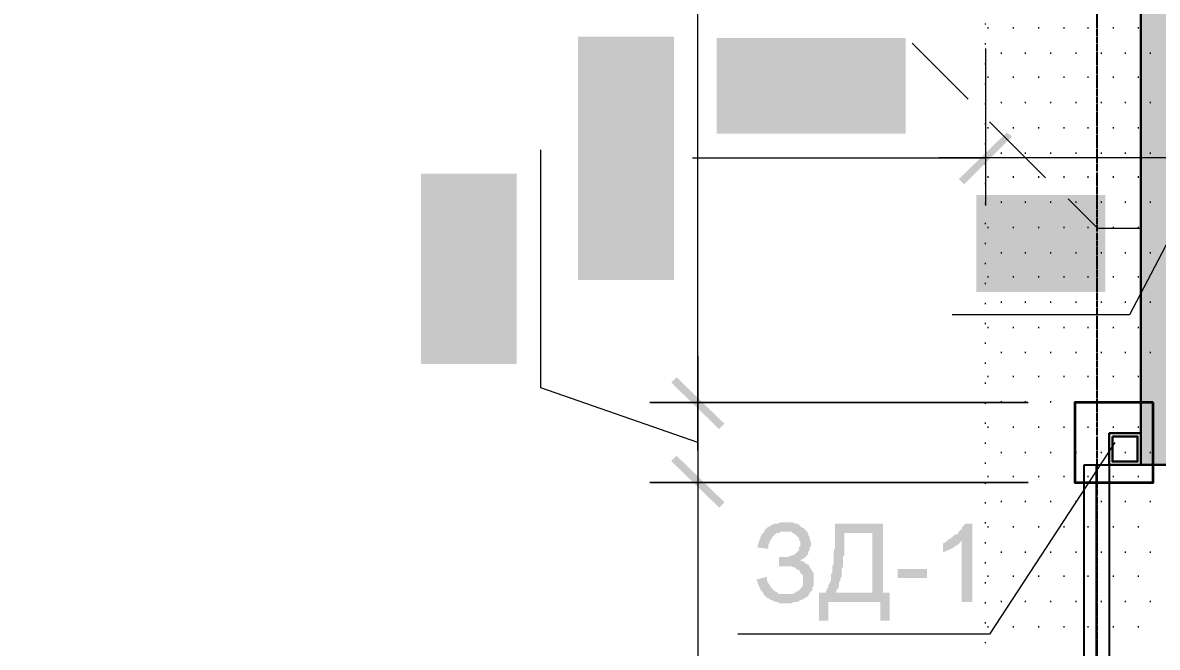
# Model space of a CAD drawing. Header units: millimetres. Extents: x -383313 to -161684, y -117025 to 99224.
# Drawn here: x -333930 to -330323, y -13913 to -11926 of the extents above; entities that cross this region are included whole.
import ezdxf

# ---------------------------------------------------------------- set-up
doc = ezdxf.new("R2010")
doc.units = ezdxf.units.MM
doc.header["$MEASUREMENT"] = 0
doc.linetypes.add('PS-GOST2.303 5', pattern=[24, 20, -1.5, 1, -1.5])
doc.layers.get('Defpoints').update_dxf_attribs({"color": 31})
for name, color, linetype in [('001__КОНСТРУКТИВ__Двери', 13, 'Continuous'), ('001__КОНСТРУКТИВ__Колонны', 14, 'Continuous'), ('001__КОНСТРУКТИВ__размеры внутр.', 7, 'Continuous'), ('PDF_Geometry', 7, 'Continuous'), ('PDF_Solid Fills', 7, 'Continuous'), ('PS_Оси', 5, 'PS-GOST2.303 5')]:
    doc.layers.add(name, color=color, linetype=linetype)
doc.layers.add('001__КОНСТРУКТИВ__Стены наружные', color=7, linetype='Continuous', lineweight=30)
doc.styles.add('PSTUDIO', font='arial.ttf')
doc.dimstyles.new('PS_TICK', dxfattribs={"dimscale": 100, "dimtxt": 2.5, "dimasz": 1, "dimexe": 2, "dimexo": 2, "dimgap": 1, "dimtad": 1, "dimdec": 0, "dimzin": 0, "dimdsep": 46, "dimtxsty": 'PSTUDIO', "dimblk": 'ARCHTICK', "dimcen": 2, "dimdle": 1.5, "dimse1": 1, "dimse2": 1, "dimadec": 0, "dimazin": 0, "dimtfac": 1, "dimtdec": 0, "dimtix": 1, "dimtmove": 1, "dimatfit": 3, "dimldrblk": 'ARCHTICK', "dimfxl": 1, "dimtolj": 1, "dimtzin": 0, "dimarcsym": 0})

# ---------------------------------------------------------------- blocks, each defined once
blk = doc.blocks.new('_ArchTick')
at = {"color": 0, "linetype": 'ByBlock', "const_width": 0.15}
blk.add_lwpolyline([(-0.5, -0.5), (0.5, 0.5)], dxfattribs=at)
blk = doc.blocks.new('*D281')
at = {"layer": '001__КОНСТРУКТИВ__размеры внутр.', "color": 0, "lineweight": -2, "ltscale": 100, "transparency": 16777216}
blk.add_line((-336984.8, -5432.1), (-336984.8, -20232.4), dxfattribs=at)
at = {"layer": 'Defpoints', "color": 0, "ltscale": 100, "transparency": 16777216}
for p in [(-330226.1, -5582.1), (-336984.8, -20082.4), (-335014.1, -20082.4)]:
    blk.add_point(p, dxfattribs=at)
at = {"layer": '001__КОНСТРУКТИВ__размеры внутр.', "color": 0, "lineweight": -2, "ltscale": 100, "transparency": 16777216, "xscale": 100, "yscale": 100, "zscale": 100}
for p, rotation in [((-336984.8, -5582.1), 90), ((-336984.8, -20082.4), 270)]:
    blk.add_blockref('_ArchTick', p, dxfattribs=dict(at, rotation=rotation))
at = {"layer": '001__КОНСТРУКТИВ__размеры внутр.', "color": 0, "ltscale": 100, "transparency": 16777216, "insert": (-337212.4, -12832.2), "char_height": 250, "attachment_point": 5, "rotation": 90, "style": 'PSTUDIO'}
blk.add_mtext('\\A1;14500', dxfattribs=at)
blk = doc.blocks.new('A$Cf5759c35')
at = {"layer": 'PDF_Solid Fills'}
for points in [[(26326.9, 6261.1), (26326.9, 6134.1), (26453.9, 6112.9), (26458.2, 6142.6), (26453.9, 6142.6), (26449.7, 6146.8), (26445.5, 6155.3), (26441.2, 6159.5), (26441.2, 6159.5), (26437, 6163.7), (26437, 6172.2), (26432.8, 6180.7), (26432.8, 6184.9), (26428.5, 6248.4), (26428.5, 6248.4), (26424.3, 6244.2), (26424.3, 6146.8), (26356.6, 6159.5), (26356.6, 6261.1)], [(26407.4, 6193.4), (26407.4, 6193.4), (26407.4, 6180.7), (26411.6, 6172.2), (26411.6, 6163.7), (26415.8, 6159.5), (26420.1, 6155.3), (26424.3, 6146.8), (26424.3, 6244.2), (26420.1, 6239.9), (26415.8, 6231.5), (26411.6, 6227.2), (26411.6, 6223), (26407.4, 6214.5), (26407.4, 6210.3), (26407.4, 6201.8)], [(26428.5, 6248.4), (26432.8, 6184.9), (26432.8, 6193.4), (26437, 6201.8), (26437, 6210.3), (26441.2, 6214.5), (26445.5, 6218.8), (26449.7, 6223), (26453.9, 6227.2), (26458.2, 6231.5), (26462.4, 6235.7), (26470.9, 6235.7), (26475.1, 6239.9), (26483.6, 6239.9), (26492, 6239.9), (26492, 6239.9), (26496.3, 6239.9), (26504.7, 6239.9), (26513.2, 6235.7), (26517.4, 6235.7), (26525.9, 6231.5), (26530.1, 6227.2), (26534.4, 6223), (26534.4, 6223), (26542.8, 6218.8), (26542.8, 6210.3), (26547.1, 6206.1), (26551.3, 6201.8), (26551.3, 6193.4), (26551.3, 6184.9), (26551.3, 6248.4), (26547.1, 6252.6), (26547.1, 6252.6), (26538.6, 6256.9), (26534.4, 6261.1), (26530.1, 6265.3), (26521.7, 6265.3), (26517.4, 6269.6), (26509, 6269.6), (26500.5, 6269.6), (26496.3, 6273.8), (26487.8, 6273.8), (26483.6, 6273.8), (26479.3, 6269.6), (26470.9, 6269.6), (26462.4, 6269.6), (26458.2, 6265.3), (26449.7, 6265.3), (26445.5, 6261.1), (26441.2, 6256.9), (26432.8, 6252.6)], [(26504.7, 6138.3), (26509, 6104.5), (26509, 6108.7), (26525.9, 6108.7), (26530.1, 6112.9), (26538.6, 6112.9), (26542.8, 6117.2), (26547.1, 6121.4), (26551.3, 6125.6), (26555.5, 6129.9), (26559.8, 6134.1), (26564, 6138.3), (26568.2, 6146.8), (26572.5, 6151), (26572.5, 6159.5), (26572.5, 6163.7), (26576.7, 6172.2), (26576.7, 6180.7), (26576.7, 6184.9), (26576.7, 6189.1), (26576.7, 6193.4), (26576.7, 6201.8), (26572.5, 6210.3), (26572.5, 6214.5), (26568.2, 6223), (26568.2, 6227.2), (26564, 6231.5), (26559.8, 6239.9), (26555.5, 6244.2), (26551.3, 6248.4), (26551.3, 6184.9), (26551.3, 6184.9), (26551.3, 6180.7), (26551.3, 6172.2), (26547.1, 6168), (26542.8, 6159.5), (26538.6, 6155.3), (26534.4, 6151), (26530.1, 6146.8), (26525.9, 6146.8), (26517.4, 6142.6), (26513.2, 6138.3)], [(26923.8, 6261.1), (26763, 6261.1), (26763, 6231.5), (26885.7, 6231.5), (26881.5, 6231.5), (26881.5, 6227.2), (26877.3, 6223), (26873, 6214.5), (26868.8, 6210.3), (26864.6, 6206.1), (26860.3, 6197.6), (26856.1, 6193.4), (26851.9, 6189.1), (26847.6, 6180.7), (26843.4, 6172.2), (26839.2, 6168), (26839.2, 6163.7), (26834.9, 6159.5), (26834.9, 6151), (26830.7, 6146.8), (26826.5, 6138.3), (26826.5, 6134.1), (26822.2, 6125.6), (26818, 6121.4), (26818, 6112.9), (26813.8, 6108.7), (26813.8, 6100.2), (26809.5, 6091.8), (26809.5, 6087.5), (26809.5, 6083.3), (26805.3, 6074.8), (26805.3, 6066.4), (26801.1, 6062.1), (26801.1, 6053.7), (26801.1, 6045.2), (26801.1, 6041), (26796.8, 6032.5), (26796.8, 6028.3), (26796.8, 6019.8), (26796.8, 6015.6), (26830.7, 6015.6), (26830.7, 6015.6), (26830.7, 6024), (26830.7, 6032.5), (26830.7, 6036.7), (26830.7, 6045.2), (26834.9, 6053.7), (26834.9, 6057.9), (26834.9, 6066.4), (26839.2, 6070.6), (26839.2, 6079.1), (26839.2, 6083.3), (26843.4, 6087.5), (26843.4, 6096), (26847.6, 6100.2), (26847.6, 6108.7), (26851.9, 6112.9), (26851.9, 6121.4), (26856.1, 6125.6), (26860.3, 6134.1), (26860.3, 6138.3), (26864.6, 6146.8), (26868.8, 6151), (26868.8, 6159.5), (26873, 6163.7), (26877.3, 6172.2), (26881.5, 6176.4), (26885.7, 6184.9), (26890, 6189.1), (26894.2, 6197.6), (26898.4, 6201.8), (26898.4, 6210.3), (26902.7, 6214.5), (26906.9, 6218.8), (26911.1, 6223), (26915.4, 6231.5), (26919.6, 6235.7), (26923.8, 6239.9)], [(27072, 6265.3), (27050.8, 6265.3), (27046.6, 6261.1), (27042.4, 6256.9), (27038.1, 6248.4), (27033.9, 6244.2), (27029.7, 6239.9), (27025.4, 6231.5), (27021.2, 6231.5), (27012.7, 6227.2), (27008.5, 6223), (27004.3, 6218.8), (26995.8, 6214.5), (27038.1, 6210.3), (27038.1, 6015.6), (27072, 6015.6)], [(27177.8, 6239.9), (27173.6, 6235.7), (27169.4, 6231.5), (27165.1, 6223), (27160.9, 6218.8), (27160.9, 6210.3), (27156.7, 6210.3), (27156.7, 6201.8), (27156.7, 6197.6), (27152.4, 6189.1), (27152.4, 6184.9), (27152.4, 6176.4), (27152.4, 6172.2), (27152.4, 6163.7), (27152.4, 6155.3), (27148.2, 6146.8), (27148.2, 6138.3), (27148.2, 6134.1), (27148.2, 6125.6), (27152.4, 6117.2), (27152.4, 6108.7), (27152.4, 6100.2), (27152.4, 6091.8), (27152.4, 6087.5), (27156.7, 6079.1), (27156.7, 6074.8), (27160.9, 6066.4), (27160.9, 6062.1), (27165.1, 6057.9), (27165.1, 6049.4), (27169.4, 6045.2), (27173.6, 6041), (27173.6, 6036.7), (27177.8, 6032.5), (27232.9, 6036.7), (27228.6, 6036.7), (27224.4, 6036.7), (27215.9, 6041), (27211.7, 6041), (27207.5, 6045.2), (27199, 6049.4), (27194.8, 6057.9), (27194.8, 6057.9), (27194.8, 6062.1), (27190.5, 6066.4), (27190.5, 6070.6), (27186.3, 6074.8), (27186.3, 6083.3), (27186.3, 6087.5), (27182.1, 6096), (27182.1, 6104.5), (27182.1, 6112.9), (27182.1, 6121.4), (27182.1, 6129.9), (27182.1, 6138.3), (27182.1, 6146.8), (27182.1, 6155.3), (27182.1, 6163.7), (27182.1, 6172.2), (27182.1, 6180.7), (27186.3, 6184.9), (27186.3, 6193.4), (27186.3, 6197.6), (27190.5, 6206.1), (27190.5, 6210.3), (27194.8, 6214.5), (27194.8, 6218.8), (27199, 6223), (27203.2, 6227.2), (27207.5, 6231.5), (27211.7, 6235.7), (27215.9, 6239.9), (27224.4, 6239.9), (27232.9, 6239.9)], [(27232.9, 6265.3), (27232.9, 6265.3), (27207.5, 6265.3), (27203.2, 6261.1), (27199, 6261.1), (27190.5, 6256.9), (27186.3, 6252.6), (27186.3, 6252.6), (27182.1, 6248.4), (27177.8, 6239.9), (27232.9, 6239.9), (27232.9, 6239.9), (27241.3, 6239.9), (27245.6, 6239.9), (27254, 6235.7), (27258.3, 6231.5), (27262.5, 6227.2), (27266.7, 6218.8), (27266.7, 6218.8), (27271, 6214.5), (27271, 6210.3), (27275.2, 6206.1), (27275.2, 6201.8), (27275.2, 6197.6), (27279.4, 6189.1), (27279.4, 6180.7), (27279.4, 6176.4), (27279.4, 6168), (27279.4, 6159.5), (27279.4, 6146.8), (27279.4, 6138.3), (27279.4, 6138.3), (27279.4, 6125.6), (27279.4, 6117.2), (27279.4, 6108.7), (27279.4, 6100.2), (27279.4, 6096), (27279.4, 6087.5), (27275.2, 6079.1), (27275.2, 6074.8), (27275.2, 6070.6), (27271, 6066.4), (27271, 6062.1), (27266.7, 6057.9), (27266.7, 6053.7), (27262.5, 6049.4), (27254, 6045.2), (27249.8, 6041), (27245.6, 6036.7), (27237.1, 6036.7), (27232.9, 6036.7), (27177.8, 6032.5), (27182.1, 6028.3), (27186.3, 6024), (27190.5, 6019.8), (27199, 6019.8), (27203.2, 6015.6), (27211.7, 6015.6), (27215.9, 6011.3), (27224.4, 6011.3), (27232.9, 6011.3), (27232.9, 6011.3), (27241.3, 6011.3), (27245.6, 6011.3), (27254, 6015.6), (27258.3, 6015.6), (27266.7, 6019.8), (27271, 6024), (27275.2, 6024), (27279.4, 6028.3), (27283.7, 6032.5), (27287.9, 6036.7), (27292.1, 6041), (27296.4, 6049.4), (27296.4, 6053.7), (27300.6, 6062.1), (27304.8, 6066.4), (27304.8, 6070.6), (27304.8, 6074.8), (27309.1, 6079.1), (27309.1, 6087.5), (27309.1, 6091.8), (27309.1, 6100.2), (27313.3, 6108.7), (27313.3, 6112.9), (27313.3, 6121.4), (27313.3, 6129.9), (27313.3, 6138.3), (27313.3, 6142.6), (27313.3, 6151), (27313.3, 6159.5), (27313.3, 6168), (27313.3, 6172.2), (27309.1, 6180.7), (27309.1, 6184.9), (27309.1, 6193.4), (27309.1, 6197.6), (27304.8, 6206.1), (27304.8, 6210.3), (27300.6, 6218.8), (27296.4, 6223), (27296.4, 6231.5), (27292.1, 6235.7), (27292.1, 6235.7), (27287.9, 6239.9), (27283.7, 6244.2), (27279.4, 6252.6), (27271, 6256.9), (27266.7, 6256.9), (27266.7, 6261.1), (27258.3, 6261.1), (27254, 6265.3), (27245.6, 6265.3), (27237.1, 6265.3)], [(26995.8, 6214.5), (26991.6, 6210.3), (26987.3, 6206.1), (26978.9, 6201.8), (26978.9, 6172.2), (26978.9, 6176.4), (26987.3, 6176.4), (26991.6, 6180.7), (26995.8, 6180.7), (27004.3, 6184.9), (27012.7, 6189.1), (27012.7, 6189.1), (27017, 6193.4), (27025.4, 6197.6), (27029.7, 6201.8), (27033.9, 6206.1), (27038.1, 6210.3)], [(26326.9, 6066.4), (26326.9, 5939.4), (26453.9, 5918.2), (26458.2, 5947.8), (26453.9, 5947.8), (26449.7, 5952.1), (26445.5, 5960.5), (26441.2, 5964.8), (26441.2, 5964.8), (26437, 5969), (26437, 5977.5), (26432.8, 5985.9), (26432.8, 5990.2), (26428.5, 6053.7), (26428.5, 6053.7), (26424.3, 6049.4), (26424.3, 5952.1), (26356.6, 5964.8), (26356.6, 6066.4)], [(26428.5, 6053.7), (26432.8, 5990.2), (26432.8, 5998.6), (26437, 6007.1), (26437, 6015.6), (26441.2, 6019.8), (26445.5, 6024), (26449.7, 6028.3), (26453.9, 6032.5), (26458.2, 6036.7), (26462.4, 6041), (26470.9, 6041), (26475.1, 6045.2), (26483.6, 6045.2), (26492, 6045.2), (26492, 6045.2), (26496.3, 6045.2), (26504.7, 6045.2), (26513.2, 6041), (26517.4, 6041), (26525.9, 6036.7), (26530.1, 6032.5), (26534.4, 6028.3), (26534.4, 6028.3), (26542.8, 6024), (26542.8, 6015.6), (26547.1, 6011.3), (26551.3, 6007.1), (26551.3, 5998.6), (26551.3, 5990.2), (26551.3, 6053.7), (26547.1, 6057.9), (26547.1, 6057.9), (26538.6, 6062.1), (26534.4, 6066.4), (26530.1, 6070.6), (26521.7, 6070.6), (26517.4, 6074.8), (26509, 6074.8), (26500.5, 6074.8), (26496.3, 6079.1), (26487.8, 6079.1), (26483.6, 6079.1), (26479.3, 6074.8), (26470.9, 6074.8), (26462.4, 6074.8), (26458.2, 6070.6), (26449.7, 6070.6), (26445.5, 6066.4), (26441.2, 6062.1), (26432.8, 6057.9)], [(26407.4, 5998.6), (26407.4, 5998.6), (26407.4, 5985.9), (26411.6, 5977.5), (26411.6, 5969), (26415.8, 5964.8), (26420.1, 5960.5), (26424.3, 5952.1), (26424.3, 6049.4), (26420.1, 6045.2), (26415.8, 6036.7), (26411.6, 6032.5), (26411.6, 6028.3), (26407.4, 6019.8), (26407.4, 6015.6), (26407.4, 6007.1)], [(26504.7, 5943.6), (26509, 5909.7), (26509, 5914), (26525.9, 5914), (26530.1, 5918.2), (26538.6, 5918.2), (26542.8, 5922.4), (26547.1, 5926.7), (26551.3, 5930.9), (26555.5, 5935.1), (26559.8, 5939.4), (26564, 5943.6), (26568.2, 5952.1), (26572.5, 5956.3), (26572.5, 5964.8), (26572.5, 5969), (26576.7, 5977.5), (26576.7, 5985.9), (26576.7, 5990.2), (26576.7, 5994.4), (26576.7, 5998.6), (26576.7, 6007.1), (26572.5, 6015.6), (26572.5, 6019.8), (26568.2, 6028.3), (26568.2, 6032.5), (26564, 6036.7), (26559.8, 6045.2), (26555.5, 6049.4), (26551.3, 6053.7), (26551.3, 5990.2), (26551.3, 5990.2), (26551.3, 5985.9), (26551.3, 5977.5), (26547.1, 5973.2), (26542.8, 5964.8), (26538.6, 5960.5), (26534.4, 5956.3), (26530.1, 5952.1), (26525.9, 5952.1), (26517.4, 5947.8), (26513.2, 5943.6)], [(26428.5, 5858.9), (26432.8, 5795.4), (26432.8, 5803.9), (26437, 5812.4), (26437, 5820.8), (26441.2, 5825.1), (26445.5, 5829.3), (26449.7, 5833.5), (26453.9, 5837.8), (26458.2, 5842), (26462.4, 5846.2), (26470.9, 5846.2), (26475.1, 5850.5), (26483.6, 5850.5), (26492, 5850.5), (26492, 5850.5), (26496.3, 5850.5), (26504.7, 5850.5), (26513.2, 5846.2), (26517.4, 5846.2), (26525.9, 5842), (26530.1, 5837.8), (26534.4, 5833.5), (26534.4, 5833.5), (26542.8, 5829.3), (26542.8, 5820.8), (26547.1, 5816.6), (26551.3, 5812.4), (26551.3, 5803.9), (26551.3, 5795.4), (26551.3, 5858.9), (26547.1, 5863.2), (26547.1, 5863.2), (26538.6, 5867.4), (26534.4, 5871.6), (26530.1, 5875.9), (26521.7, 5875.9), (26517.4, 5880.1), (26509, 5880.1), (26500.5, 5880.1), (26496.3, 5884.3), (26487.8, 5884.3), (26483.6, 5884.3), (26479.3, 5880.1), (26470.9, 5880.1), (26462.4, 5880.1), (26458.2, 5875.9), (26449.7, 5875.9), (26445.5, 5871.6), (26441.2, 5867.4), (26432.8, 5863.2)], [(26326.9, 5871.6), (26326.9, 5744.6), (26453.9, 5723.5), (26458.2, 5753.1), (26453.9, 5753.1), (26449.7, 5757.3), (26445.5, 5765.8), (26441.2, 5770), (26441.2, 5770), (26437, 5774.3), (26437, 5782.7), (26432.8, 5791.2), (26432.8, 5795.4), (26428.5, 5858.9), (26428.5, 5858.9), (26424.3, 5854.7), (26424.3, 5757.3), (26356.6, 5770), (26356.6, 5871.6)], [(26407.4, 5803.9), (26407.4, 5803.9), (26407.4, 5791.2), (26411.6, 5782.7), (26411.6, 5774.3), (26415.8, 5770), (26420.1, 5765.8), (26424.3, 5757.3), (26424.3, 5854.7), (26420.1, 5850.5), (26415.8, 5842), (26411.6, 5837.8), (26411.6, 5833.5), (26407.4, 5825.1), (26407.4, 5820.8), (26407.4, 5812.4)], [(26504.7, 5748.9), (26509, 5715), (26509, 5719.2), (26525.9, 5719.2), (26530.1, 5723.5), (26538.6, 5723.5), (26542.8, 5727.7), (26547.1, 5731.9), (26551.3, 5736.2), (26555.5, 5740.4), (26559.8, 5744.6), (26564, 5748.9), (26568.2, 5757.3), (26572.5, 5761.6), (26572.5, 5770), (26572.5, 5774.3), (26576.7, 5782.7), (26576.7, 5791.2), (26576.7, 5795.4), (26576.7, 5799.7), (26576.7, 5803.9), (26576.7, 5812.4), (26572.5, 5820.8), (26572.5, 5825.1), (26568.2, 5833.5), (26568.2, 5837.8), (26564, 5842), (26559.8, 5850.5), (26555.5, 5854.7), (26551.3, 5858.9), (26551.3, 5795.4), (26551.3, 5795.4), (26551.3, 5791.2), (26551.3, 5782.7), (26547.1, 5778.5), (26542.8, 5770), (26538.6, 5765.8), (26534.4, 5761.6), (26530.1, 5757.3), (26525.9, 5757.3), (26517.4, 5753.1), (26513.2, 5748.9)], [(25823.2, 5757.3), (25823.2, 5757.3), (25823.2, 5731.9), (25827.4, 5727.7), (25827.4, 5723.5), (25831.6, 5715), (25835.9, 5710.8), (25835.9, 5710.8), (25840.1, 5706.5), (25848.6, 5702.3), (25848.6, 5757.3), (25848.6, 5757.3), (25848.6, 5765.8), (25848.6, 5770), (25852.8, 5778.5), (25857, 5782.7), (25861.3, 5787), (25869.7, 5791.2), (25869.7, 5791.2), (25874, 5795.4), (25878.2, 5795.4), (25882.4, 5799.7), (25886.7, 5799.7), (25890.9, 5799.7), (25899.4, 5803.9), (25907.8, 5803.9), (25912.1, 5803.9), (25920.5, 5803.9), (25929, 5803.9), (25941.7, 5803.9), (25950.2, 5803.9), (25950.2, 5803.9), (25962.9, 5803.9), (25971.3, 5803.9), (25979.8, 5803.9), (25988.3, 5803.9), (25992.5, 5803.9), (26001, 5803.9), (26009.4, 5799.7), (26013.7, 5799.7), (26017.9, 5799.7), (26022.1, 5795.4), (26026.4, 5795.4), (26030.6, 5791.2), (26034.8, 5791.2), (26039.1, 5787), (26043.3, 5778.5), (26047.5, 5774.3), (26051.8, 5770), (26051.8, 5761.6), (26051.8, 5757.3), (26056, 5702.3), (26060.2, 5706.5), (26064.5, 5710.8), (26068.7, 5715), (26068.7, 5723.5), (26072.9, 5727.7), (26072.9, 5736.2), (26077.2, 5740.4), (26077.2, 5748.9), (26077.2, 5757.3), (26077.2, 5757.3), (26077.2, 5765.8), (26077.2, 5770), (26072.9, 5778.5), (26072.9, 5782.7), (26068.7, 5791.2), (26064.5, 5795.4), (26064.5, 5799.7), (26060.2, 5803.9), (26056, 5808.1), (26051.8, 5812.4), (26047.5, 5816.6), (26039.1, 5820.8), (26034.8, 5820.8), (26026.4, 5825.1), (26022.1, 5829.3), (26017.9, 5829.3), (26013.7, 5829.3), (26009.4, 5833.5), (26001, 5833.5), (25996.7, 5833.5), (25988.3, 5833.5), (25979.8, 5837.8), (25975.6, 5837.8), (25967.1, 5837.8), (25958.6, 5837.8), (25950.2, 5837.8), (25945.9, 5837.8), (25937.5, 5837.8), (25929, 5837.8), (25920.5, 5837.8), (25916.3, 5837.8), (25907.8, 5833.5), (25903.6, 5833.5), (25895.1, 5833.5), (25890.9, 5833.5), (25882.4, 5829.3), (25878.2, 5829.3), (25869.7, 5825.1), (25865.5, 5820.8), (25857, 5820.8), (25852.8, 5816.6), (25852.8, 5816.6), (25848.6, 5812.4), (25844.3, 5808.1), (25835.9, 5803.9), (25831.6, 5795.4), (25831.6, 5791.2), (25827.4, 5791.2), (25827.4, 5782.7), (25823.2, 5778.5), (25823.2, 5770), (25823.2, 5761.6)], [(25848.6, 5702.3), (25852.8, 5698.1), (25857, 5693.8), (25865.5, 5689.6), (25869.7, 5685.4), (25878.2, 5685.4), (25878.2, 5681.1), (25886.7, 5681.1), (25890.9, 5681.1), (25899.4, 5676.9), (25903.6, 5676.9), (25912.1, 5676.9), (25916.3, 5676.9), (25924.8, 5676.9), (25933.2, 5676.9), (25941.7, 5672.7), (25950.2, 5672.7), (25954.4, 5672.7), (25962.9, 5672.7), (25971.3, 5676.9), (25979.8, 5676.9), (25988.3, 5676.9), (25996.7, 5676.9), (26001, 5676.9), (26009.4, 5681.1), (26013.7, 5681.1), (26022.1, 5685.4), (26026.4, 5685.4), (26030.6, 5689.6), (26039.1, 5689.6), (26043.3, 5693.8), (26047.5, 5698.1), (26051.8, 5698.1), (26056, 5702.3), (26051.8, 5757.3), (26051.8, 5753.1), (26051.8, 5748.9), (26047.5, 5740.4), (26047.5, 5736.2), (26043.3, 5731.9), (26039.1, 5723.5), (26030.6, 5719.2), (26030.6, 5719.2), (26026.4, 5719.2), (26022.1, 5715), (26017.9, 5715), (26013.7, 5710.8), (26005.2, 5710.8), (26001, 5710.8), (25992.5, 5706.5), (25984, 5706.5), (25975.6, 5706.5), (25967.1, 5706.5), (25958.6, 5706.5), (25950.2, 5706.5), (25941.7, 5706.5), (25933.2, 5706.5), (25924.8, 5706.5), (25916.3, 5706.5), (25907.8, 5706.5), (25903.6, 5710.8), (25895.1, 5710.8), (25890.9, 5710.8), (25882.4, 5715), (25878.2, 5715), (25874, 5719.2), (25869.7, 5719.2), (25865.5, 5723.5), (25861.3, 5727.7), (25857, 5731.9), (25852.8, 5736.2), (25848.6, 5740.4), (25848.6, 5748.9), (25848.6, 5757.3)], [(27736.6, 5736.2), (27673.1, 5736.2), (27690.1, 5736.2), (27694.3, 5731.9), (27702.8, 5727.7), (27707, 5723.5), (27707, 5723.5), (27711.2, 5719.2), (27715.5, 5715), (27719.7, 5706.5), (27719.7, 5702.3), (27719.7, 5693.8), (27719.7, 5689.6), (27719.7, 5681.1), (27715.5, 5676.9), (27715.5, 5668.4), (27711.2, 5664.2), (27707, 5655.7), (27702.8, 5655.7), (27698.5, 5651.5), (27694.3, 5647.3), (27690.1, 5643), (27685.8, 5634.6), (27681.6, 5630.3), (27677.4, 5626.1), (27668.9, 5621.9), (27664.7, 5617.6), (27656.2, 5609.2), (27652, 5604.9), (27643.5, 5600.7), (27639.3, 5592.2), (27630.8, 5588), (27626.6, 5583.8), (27622.3, 5579.5), (27618.1, 5575.3), (27613.9, 5571.1), (27609.6, 5566.8), (27605.4, 5562.6), (27601.2, 5558.4), (27596.9, 5549.9), (27596.9, 5545.7), (27592.7, 5537.2), (27588.5, 5533), (27588.5, 5533), (27588.5, 5524.5), (27588.5, 5520.3), (27584.2, 5511.8), (27753.6, 5511.8), (27753.6, 5541.4), (27630.8, 5541.4), (27630.8, 5541.4), (27630.8, 5545.7), (27635, 5554.1), (27643.5, 5558.4), (27643.5, 5558.4), (27647.7, 5562.6), (27652, 5566.8), (27656.2, 5571.1), (27664.7, 5575.3), (27668.9, 5583.8), (27677.4, 5588), (27677.4, 5592.2), (27685.8, 5596.5), (27694.3, 5600.7), (27698.5, 5609.2), (27702.8, 5613.4), (27707, 5617.6), (27715.5, 5621.9), (27719.7, 5626.1), (27719.7, 5630.3), (27723.9, 5634.6), (27728.2, 5634.6), (27732.4, 5643), (27736.6, 5647.3), (27740.9, 5651.5), (27740.9, 5660), (27745.1, 5664.2), (27745.1, 5668.4), (27749.3, 5672.7), (27749.3, 5681.1), (27749.3, 5685.4), (27749.3, 5693.8), (27749.3, 5693.8), (27749.3, 5702.3), (27749.3, 5706.5), (27749.3, 5715), (27745.1, 5719.2), (27740.9, 5727.7), (27740.9, 5731.9)], [(27673.1, 5761.6), (27652, 5761.6), (27643.5, 5757.3), (27639.3, 5757.3), (27630.8, 5753.1), (27626.6, 5753.1), (27622.3, 5748.9), (27618.1, 5744.6), (27613.9, 5740.4), (27609.6, 5736.2), (27605.4, 5731.9), (27601.2, 5723.5), (27596.9, 5719.2), (27596.9, 5710.8), (27592.7, 5706.5), (27592.7, 5698.1), (27592.7, 5689.6), (27622.3, 5685.4), (27622.3, 5693.8), (27626.6, 5702.3), (27626.6, 5706.5), (27630.8, 5715), (27635, 5719.2), (27639.3, 5723.5), (27639.3, 5727.7), (27647.7, 5731.9), (27652, 5731.9), (27656.2, 5736.2), (27664.7, 5736.2), (27673.1, 5736.2), (27736.6, 5736.2), (27728.2, 5744.6), (27728.2, 5744.6), (27723.9, 5748.9), (27719.7, 5748.9), (27715.5, 5753.1), (27707, 5757.3), (27702.8, 5757.3), (27694.3, 5761.6), (27690.1, 5761.6), (27681.6, 5761.6)], [(27812.8, 5736.2), (27808.6, 5731.9), (27804.4, 5727.7), (27800.1, 5719.2), (27795.9, 5715), (27795.9, 5706.5), (27791.7, 5706.5), (27791.7, 5698.1), (27791.7, 5693.8), (27787.4, 5685.4), (27787.4, 5681.1), (27787.4, 5672.7), (27787.4, 5668.4), (27787.4, 5660), (27787.4, 5651.5), (27783.2, 5643), (27783.2, 5634.6), (27783.2, 5630.3), (27783.2, 5621.9), (27787.4, 5613.4), (27787.4, 5604.9), (27787.4, 5596.5), (27787.4, 5588), (27787.4, 5583.8), (27791.7, 5575.3), (27791.7, 5571.1), (27795.9, 5562.6), (27795.9, 5558.4), (27800.1, 5554.1), (27800.1, 5545.7), (27804.4, 5541.4), (27808.6, 5537.2), (27808.6, 5533), (27812.8, 5528.7), (27867.9, 5533), (27863.6, 5533), (27859.4, 5533), (27850.9, 5537.2), (27846.7, 5537.2), (27842.5, 5541.4), (27834, 5545.7), (27829.8, 5554.1), (27829.8, 5554.1), (27829.8, 5558.4), (27825.5, 5562.6), (27825.5, 5566.8), (27821.3, 5571.1), (27821.3, 5579.5), (27821.3, 5583.8), (27817.1, 5592.2), (27817.1, 5600.7), (27817.1, 5609.2), (27817.1, 5617.6), (27817.1, 5626.1), (27817.1, 5634.6), (27817.1, 5643), (27817.1, 5651.5), (27817.1, 5660), (27817.1, 5668.4), (27817.1, 5676.9), (27821.3, 5681.1), (27821.3, 5689.6), (27821.3, 5693.8), (27825.5, 5702.3), (27825.5, 5706.5), (27829.8, 5710.8), (27829.8, 5715), (27834, 5719.2), (27838.2, 5723.5), (27842.5, 5727.7), (27846.7, 5731.9), (27850.9, 5736.2), (27859.4, 5736.2), (27867.9, 5736.2)], [(27867.9, 5761.6), (27867.9, 5761.6), (27842.5, 5761.6), (27838.2, 5757.3), (27834, 5757.3), (27825.5, 5753.1), (27821.3, 5748.9), (27821.3, 5748.9), (27817.1, 5744.6), (27812.8, 5736.2), (27867.9, 5736.2), (27867.9, 5736.2), (27876.3, 5736.2), (27880.6, 5736.2), (27889, 5731.9), (27893.3, 5727.7), (27897.5, 5723.5), (27901.7, 5715), (27901.7, 5715), (27906, 5710.8), (27906, 5706.5), (27910.2, 5702.3), (27910.2, 5698.1), (27910.2, 5693.8), (27914.4, 5685.4), (27914.4, 5676.9), (27914.4, 5672.7), (27914.4, 5664.2), (27914.4, 5655.7), (27914.4, 5643), (27914.4, 5634.6), (27914.4, 5634.6), (27914.4, 5621.9), (27914.4, 5613.4), (27914.4, 5604.9), (27914.4, 5596.5), (27914.4, 5592.2), (27914.4, 5583.8), (27910.2, 5575.3), (27910.2, 5571.1), (27910.2, 5566.8), (27906, 5562.6), (27906, 5558.4), (27901.7, 5554.1), (27901.7, 5549.9), (27897.5, 5545.7), (27889, 5541.4), (27884.8, 5537.2), (27880.6, 5533), (27872.1, 5533), (27867.9, 5533), (27812.8, 5528.7), (27817.1, 5524.5), (27821.3, 5520.3), (27825.5, 5516), (27834, 5516), (27838.2, 5511.8), (27846.7, 5511.8), (27850.9, 5507.6), (27859.4, 5507.6), (27867.9, 5507.6), (27867.9, 5507.6), (27876.3, 5507.6), (27880.6, 5507.6), (27889, 5511.8), (27893.3, 5511.8), (27901.7, 5516), (27906, 5520.3), (27910.2, 5520.3), (27914.4, 5524.5), (27918.7, 5528.7), (27922.9, 5533), (27927.1, 5537.2), (27931.4, 5545.7), (27931.4, 5549.9), (27935.6, 5558.4), (27939.8, 5562.6), (27939.8, 5566.8), (27939.8, 5571.1), (27944.1, 5575.3), (27944.1, 5583.8), (27944.1, 5588), (27944.1, 5596.5), (27948.3, 5604.9), (27948.3, 5609.2), (27948.3, 5617.6), (27948.3, 5626.1), (27948.3, 5634.6), (27948.3, 5638.8), (27948.3, 5647.3), (27948.3, 5655.7), (27948.3, 5664.2), (27948.3, 5668.4), (27944.1, 5676.9), (27944.1, 5681.1), (27944.1, 5689.6), (27944.1, 5693.8), (27939.8, 5702.3), (27939.8, 5706.5), (27935.6, 5715), (27931.4, 5719.2), (27931.4, 5727.7), (27927.1, 5731.9), (27927.1, 5731.9), (27922.9, 5736.2), (27918.7, 5740.4), (27914.4, 5748.9), (27906, 5753.1), (27901.7, 5753.1), (27901.7, 5757.3), (27893.3, 5757.3), (27889, 5761.6), (27880.6, 5761.6), (27872.1, 5761.6)], [(25827.4, 5634.6), (25827.4, 5507.6), (25954.4, 5486.4), (25958.6, 5516), (25954.4, 5516), (25950.2, 5520.3), (25945.9, 5528.7), (25941.7, 5533), (25941.7, 5533), (25937.5, 5537.2), (25937.5, 5545.7), (25933.2, 5554.1), (25933.2, 5558.4), (25929, 5621.9), (25929, 5621.9), (25924.8, 5617.6), (25924.8, 5520.3), (25857, 5533), (25857, 5634.6)], [(25929, 5621.9), (25933.2, 5558.4), (25933.2, 5566.8), (25937.5, 5575.3), (25937.5, 5583.8), (25941.7, 5588), (25945.9, 5592.2), (25950.2, 5596.5), (25954.4, 5600.7), (25958.6, 5604.9), (25962.9, 5609.2), (25971.3, 5609.2), (25975.6, 5613.4), (25984, 5613.4), (25992.5, 5613.4), (25992.5, 5613.4), (25996.7, 5613.4), (26005.2, 5613.4), (26013.7, 5609.2), (26017.9, 5609.2), (26026.4, 5604.9), (26030.6, 5600.7), (26034.8, 5596.5), (26034.8, 5596.5), (26043.3, 5592.2), (26043.3, 5583.8), (26047.5, 5579.5), (26051.8, 5575.3), (26051.8, 5566.8), (26051.8, 5558.4), (26051.8, 5621.9), (26047.5, 5626.1), (26047.5, 5626.1), (26039.1, 5630.3), (26034.8, 5634.6), (26030.6, 5638.8), (26022.1, 5638.8), (26017.9, 5643), (26009.4, 5643), (26001, 5643), (25996.7, 5647.3), (25988.3, 5647.3), (25984, 5647.3), (25979.8, 5643), (25971.3, 5643), (25962.9, 5643), (25958.6, 5638.8), (25950.2, 5638.8), (25945.9, 5634.6), (25941.7, 5630.3), (25933.2, 5626.1)], [(26322.7, 5638.8), (26322.7, 5617.6), (26322.7, 5617.6), (26326.9, 5613.4), (26331.2, 5609.2), (26339.6, 5604.9), (26343.9, 5600.7), (26348.1, 5596.5), (26356.6, 5592.2), (26356.6, 5588), (26360.8, 5579.5), (26365, 5575.3), (26369.3, 5571.1), (26373.5, 5562.6), (26377.7, 5604.9), (26572.5, 5604.9), (26572.5, 5638.8)], [(25907.8, 5566.8), (25907.8, 5566.8), (25907.8, 5554.1), (25912.1, 5545.7), (25912.1, 5537.2), (25916.3, 5533), (25920.5, 5528.7), (25924.8, 5520.3), (25924.8, 5617.6), (25920.5, 5613.4), (25916.3, 5604.9), (25912.1, 5600.7), (25912.1, 5596.5), (25907.8, 5588), (25907.8, 5583.8), (25907.8, 5575.3)], [(26005.2, 5511.8), (26009.4, 5477.9), (26009.4, 5482.2), (26026.4, 5482.2), (26030.6, 5486.4), (26039.1, 5486.4), (26043.3, 5490.6), (26047.5, 5494.9), (26051.8, 5499.1), (26056, 5503.3), (26060.2, 5507.6), (26064.5, 5511.8), (26068.7, 5520.3), (26072.9, 5524.5), (26072.9, 5533), (26072.9, 5537.2), (26077.2, 5545.7), (26077.2, 5554.1), (26077.2, 5558.4), (26077.2, 5562.6), (26077.2, 5566.8), (26077.2, 5575.3), (26072.9, 5583.8), (26072.9, 5588), (26068.7, 5596.5), (26068.7, 5600.7), (26064.5, 5604.9), (26060.2, 5613.4), (26056, 5617.6), (26051.8, 5621.9), (26051.8, 5558.4), (26051.8, 5558.4), (26051.8, 5554.1), (26051.8, 5545.7), (26047.5, 5541.4), (26043.3, 5533), (26039.1, 5528.7), (26034.8, 5524.5), (26030.6, 5520.3), (26026.4, 5520.3), (26017.9, 5516), (26013.7, 5511.8)], [(26373.5, 5562.6), (26377.7, 5558.4), (26382, 5554.1), (26386.2, 5545.7), (26415.8, 5545.7), (26411.6, 5545.7), (26411.6, 5554.1), (26407.4, 5558.4), (26407.4, 5562.6), (26403.1, 5571.1), (26398.9, 5579.5), (26398.9, 5579.5), (26394.7, 5583.8), (26390.4, 5592.2), (26386.2, 5596.5), (26382, 5600.7), (26377.7, 5604.9)], [(25848.6, 5431.4), (25848.6, 5367.9), (25848.6, 5384.8), (25852.8, 5389), (25857, 5397.5), (25861.3, 5401.7), (25861.3, 5401.7), (25865.5, 5406), (25869.7, 5410.2), (25878.2, 5414.4), (25882.4, 5414.4), (25890.9, 5414.4), (25895.1, 5414.4), (25903.6, 5414.4), (25907.8, 5410.2), (25916.3, 5410.2), (25920.5, 5406), (25929, 5401.7), (25929, 5397.5), (25933.2, 5393.3), (25937.5, 5389), (25941.7, 5384.8), (25950.2, 5380.6), (25954.4, 5376.3), (25958.6, 5372.1), (25962.9, 5363.6), (25967.1, 5359.4), (25975.6, 5350.9), (25979.8, 5346.7), (25984, 5338.2), (25992.5, 5334), (25996.7, 5325.5), (26001, 5321.3), (26005.2, 5317.1), (26009.4, 5312.8), (26013.7, 5308.6), (26017.9, 5304.4), (26022.1, 5300.1), (26026.4, 5295.9), (26034.8, 5291.7), (26039.1, 5291.7), (26047.5, 5287.4), (26051.8, 5283.2), (26051.8, 5283.2), (26060.2, 5283.2), (26064.5, 5283.2), (26072.9, 5279), (26072.9, 5448.3), (26043.3, 5448.3), (26043.3, 5325.5), (26043.3, 5325.5), (26039.1, 5325.5), (26030.6, 5329.8), (26026.4, 5338.2), (26026.4, 5338.2), (26022.1, 5342.5), (26017.9, 5346.7), (26013.7, 5350.9), (26009.4, 5359.4), (26001, 5363.6), (25996.7, 5372.1), (25992.5, 5372.1), (25988.3, 5380.6), (25984, 5389), (25975.6, 5393.3), (25971.3, 5397.5), (25967.1, 5401.7), (25962.9, 5410.2), (25958.6, 5414.4), (25954.4, 5414.4), (25950.2, 5418.7), (25950.2, 5422.9), (25941.7, 5427.1), (25937.5, 5431.4), (25933.2, 5435.6), (25924.8, 5435.6), (25920.5, 5439.8), (25916.3, 5439.8), (25912.1, 5444.1), (25903.6, 5444.1), (25899.4, 5444.1), (25890.9, 5444.1), (25890.9, 5444.1), (25882.4, 5444.1), (25878.2, 5444.1), (25869.7, 5444.1), (25865.5, 5439.8), (25857, 5435.6), (25852.8, 5435.6)], [(25823.2, 5367.9), (25823.2, 5346.7), (25827.4, 5338.2), (25827.4, 5334), (25831.6, 5325.5), (25831.6, 5321.3), (25835.9, 5317.1), (25840.1, 5312.8), (25844.3, 5308.6), (25848.6, 5304.4), (25852.8, 5300.1), (25861.3, 5295.9), (25865.5, 5291.7), (25874, 5291.7), (25878.2, 5287.4), (25886.7, 5287.4), (25895.1, 5287.4), (25899.4, 5317.1), (25890.9, 5317.1), (25882.4, 5321.3), (25878.2, 5321.3), (25869.7, 5325.5), (25865.5, 5329.8), (25861.3, 5334), (25857, 5334), (25852.8, 5342.5), (25852.8, 5346.7), (25848.6, 5350.9), (25848.6, 5359.4), (25848.6, 5367.9), (25848.6, 5431.4), (25840.1, 5422.9), (25840.1, 5422.9), (25835.9, 5418.7), (25835.9, 5414.4), (25831.6, 5410.2), (25827.4, 5401.7), (25827.4, 5397.5), (25823.2, 5389), (25823.2, 5384.8), (25823.2, 5376.3)], [(26957.7, 4749.8), (26940.8, 4749.8), (26932.3, 4745.6), (26919.6, 4745.6), (26915.4, 4741.3), (26911.1, 4741.3), (26906.9, 4737.1), (26898.4, 4732.9), (26894.2, 4728.6), (26890, 4724.4), (26890, 4720.2), (26885.7, 4715.9), (26881.5, 4711.7), (26877.3, 4703.2), (26877.3, 4699), (26873, 4690.5), (26873, 4686.3), (26868.8, 4677.8), (26868.8, 4669.4), (26902.7, 4665.1), (26902.7, 4665.1), (26902.7, 4669.4), (26902.7, 4677.8), (26906.9, 4686.3), (26906.9, 4690.5), (26911.1, 4694.8), (26915.4, 4703.2), (26919.6, 4707.5), (26923.8, 4711.7), (26928.1, 4715.9), (26936.5, 4715.9), (26940.8, 4720.2), (26949.2, 4720.2), (26957.7, 4720.2), (27021.2, 4724.4), (27017, 4728.6), (27012.7, 4732.9), (27008.5, 4732.9), (27004.3, 4737.1), (27000, 4741.3), (26991.6, 4745.6), (26987.3, 4745.6), (26978.9, 4749.8), (26970.4, 4749.8), (26966.2, 4749.8)], [(27266.7, 4745.6), (27232.9, 4715.9), (27232.9, 4525.4), (27063.5, 4525.4), (27063.5, 4436.5), (27093.2, 4436.5), (27093.2, 4495.8), (27258.3, 4495.8), (27287.9, 4525.4), (27266.7, 4525.4)], [(27266.7, 4745.6), (27114.3, 4745.6), (27114.3, 4707.5), (27114.3, 4707.5), (27114.3, 4694.8), (27114.3, 4686.3), (27114.3, 4677.8), (27114.3, 4669.4), (27110.1, 4656.7), (27110.1, 4648.2), (27110.1, 4639.7), (27110.1, 4631.3), (27110.1, 4627), (27110.1, 4618.6), (27105.9, 4610.1), (27105.9, 4601.6), (27105.9, 4597.4), (27105.9, 4588.9), (27101.6, 4584.7), (27101.6, 4576.2), (27101.6, 4572), (27101.6, 4563.5), (27097.4, 4559.3), (27097.4, 4555.1), (27093.2, 4550.8), (27093.2, 4546.6), (27093.2, 4542.4), (27088.9, 4538.1), (27088.9, 4533.9), (27084.7, 4529.7), (27084.7, 4525.4), (27118.6, 4525.4), (27118.6, 4529.7), (27118.6, 4533.9), (27122.8, 4538.1), (27127, 4546.6), (27127, 4550.8), (27127, 4559.3), (27131.3, 4563.5), (27131.3, 4572), (27135.5, 4576.2), (27135.5, 4584.7), (27135.5, 4593.2), (27135.5, 4601.6), (27139.7, 4610.1), (27139.7, 4614.3), (27139.7, 4622.8), (27139.7, 4631.3), (27139.7, 4639.7), (27144, 4644), (27144, 4652.4), (27144, 4660.9), (27144, 4669.4), (27144, 4673.6), (27144, 4682.1), (27144, 4686.3), (27144, 4694.8), (27144, 4699), (27144, 4703.2), (27144, 4715.9), (27232.9, 4715.9)], [(27550.4, 4745.6), (27529.2, 4745.6), (27525, 4741.3), (27520.7, 4737.1), (27516.5, 4728.6), (27512.3, 4724.4), (27508, 4720.2), (27503.8, 4711.7), (27499.6, 4711.7), (27491.1, 4707.5), (27486.9, 4703.2), (27482.6, 4699), (27474.2, 4694.8), (27516.5, 4690.5), (27516.5, 4495.8), (27550.4, 4495.8)], [(27021.2, 4724.4), (26957.7, 4720.2), (26974.6, 4720.2), (26978.9, 4715.9), (26987.3, 4711.7), (26991.6, 4707.5), (26995.8, 4703.2), (27000, 4699), (27000, 4694.8), (27004.3, 4686.3), (27004.3, 4682.1), (27004.3, 4673.6), (27000, 4669.4), (27000, 4660.9), (26995.8, 4656.7), (26991.6, 4652.4), (26987.3, 4648.2), (26978.9, 4644), (26974.6, 4644), (26974.6, 4644), (26966.2, 4639.7), (26961.9, 4639.7), (26953.5, 4639.7), (26945, 4639.7), (26936.5, 4639.7), (26936.5, 4610.1), (26953.5, 4610.1), (26961.9, 4610.1), (26966.2, 4610.1), (26974.6, 4610.1), (26983.1, 4605.9), (26987.3, 4605.9), (26991.6, 4601.6), (26995.8, 4597.4), (27000, 4597.4), (27004.3, 4588.9), (27008.5, 4584.7), (27012.7, 4580.5), (27012.7, 4572), (27012.7, 4567.8), (27012.7, 4563.5), (27012.7, 4555.1), (27012.7, 4550.8), (27008.5, 4542.4), (27004.3, 4538.1), (27000, 4533.9), (26995.8, 4529.7), (26991.6, 4529.7), (26987.3, 4525.4), (26978.9, 4521.2), (26970.4, 4521.2), (26966.2, 4521.2), (26957.7, 4521.2), (26890, 4517), (26894.2, 4512.7), (26898.4, 4508.5), (26902.7, 4508.5), (26906.9, 4504.3), (26915.4, 4500), (26919.6, 4500), (26923.8, 4495.8), (26932.3, 4495.8), (26936.5, 4491.6), (26945, 4491.6), (26949.2, 4491.6), (26957.7, 4491.6), (26961.9, 4491.6), (26970.4, 4491.6), (26974.6, 4491.6), (26983.1, 4495.8), (26991.6, 4495.8), (26995.8, 4495.8), (27000, 4500), (27008.5, 4504.3), (27012.7, 4504.3), (27017, 4508.5), (27025.4, 4512.7), (27025.4, 4512.7), (27029.7, 4517), (27033.9, 4525.4), (27038.1, 4529.7), (27042.4, 4533.9), (27042.4, 4542.4), (27046.6, 4546.6), (27046.6, 4555.1), (27046.6, 4559.3), (27046.6, 4567.8), (27046.6, 4567.8), (27046.6, 4576.2), (27046.6, 4580.5), (27046.6, 4588.9), (27042.4, 4593.2), (27038.1, 4601.6), (27033.9, 4605.9), (27033.9, 4610.1), (27029.7, 4614.3), (27021.2, 4618.6), (27017, 4622.8), (27008.5, 4627), (27004.3, 4627), (27004.3, 4627), (27008.5, 4631.3), (27017, 4635.5), (27021.2, 4639.7), (27025.4, 4644), (27029.7, 4652.4), (27029.7, 4656.7), (27033.9, 4660.9), (27033.9, 4669.4), (27038.1, 4673.6), (27038.1, 4682.1), (27038.1, 4686.3), (27033.9, 4694.8), (27033.9, 4703.2), (27029.7, 4707.5), (27029.7, 4711.7), (27025.4, 4720.2)], [(27474.2, 4694.8), (27469.9, 4690.5), (27465.7, 4686.3), (27457.2, 4682.1), (27457.2, 4652.4), (27457.2, 4656.7), (27465.7, 4656.7), (27469.9, 4660.9), (27474.2, 4660.9), (27482.6, 4665.1), (27491.1, 4669.4), (27491.1, 4669.4), (27495.3, 4673.6), (27503.8, 4677.8), (27508, 4682.1), (27512.3, 4686.3), (27516.5, 4690.5)], [(26898.4, 4576.2), (26864.6, 4567.8), (26868.8, 4559.3), (26868.8, 4555.1), (26873, 4546.6), (26877.3, 4538.1), (26877.3, 4533.9), (26881.5, 4529.7), (26885.7, 4525.4), (26890, 4517), (26957.7, 4521.2), (26949.2, 4521.2), (26945, 4521.2), (26936.5, 4521.2), (26932.3, 4525.4), (26923.8, 4529.7), (26919.6, 4533.9), (26915.4, 4538.1), (26915.4, 4538.1), (26911.1, 4542.4), (26906.9, 4550.8), (26902.7, 4555.1), (26898.4, 4563.5), (26898.4, 4567.8)]]:
    blk.add_hatch(color=8, dxfattribs=at).paths.add_polyline_path(points)
at = {"layer": 'PDF_Geometry', "color": 8, "lineweight": 13}
for points in [[(26678.3, 4978.4), (26678.3, 6832.6)], [(27592.7, 6333.1), (27592.7, 6337.3)], [(27359.9, 6273.8), (27537.7, 6096)], [(27592.7, 6269.6), (27592.7, 6273.8)], [(27592.7, 6256.9), (27592.7, 5757.3)], [(27592.7, 6206.1), (27592.7, 6210.3)], [(27592.7, 6142.6), (27592.7, 6146.8)], [(27592.7, 6079.1), (27592.7, 6083.3)], [(27605.4, 6024), (27783.2, 5846.2)], [(27592.7, 6015.6), (27592.7, 6019.8)], [(27592.7, 5952.1), (27592.7, 5956.3)], [(26678.3, 5003.8), (26178.8, 5177.4), (26178.8, 5935.1)], [(26661.4, 5909.7), (27592.7, 5909.7)], [(28452.1, 5909.7), (27444.5, 5909.7)], [(28312.4, 5909.7), (28049.9, 5410.2), (27486.9, 5410.2)], [(27592.7, 5888.6), (27592.7, 5892.8)], [(27592.7, 5825.1), (27592.7, 5829.3)], [(27855.2, 5778.5), (27948.3, 5685.4), (28083.8, 5685.4)], [(27592.7, 5761.6), (27592.7, 5765.8)], [(27592.7, 5698.1), (27592.7, 5702.3)], [(27592.7, 5634.6), (27592.7, 5638.8)], [(27592.7, 5571.1), (27592.7, 5575.3)], [(27592.7, 5507.6), (27592.7, 5511.8)], [(27592.7, 5444.1), (27592.7, 5448.3)], [(27592.7, 5380.6), (27592.7, 5384.8)], [(27592.7, 5317.1), (27592.7, 5321.3)], [(26678.3, 5279), (26678.3, 4728.6)], [(27592.7, 5253.6), (27592.7, 5257.8)], [(27592.7, 5190.1), (27592.7, 5194.3)], [(27592.7, 5126.6), (27592.7, 5130.8)], [(27592.7, 5063.1), (27592.7, 5067.3)], [(26678.3, 5029.2), (26678.3, 2341)], [(28003.3, 5003.8), (27605.4, 4394.2), (26805.3, 4394.2)], [(27592.7, 4999.6), (27592.7, 5003.8)], [(27592.7, 4936.1), (27592.7, 4940.3)], [(27592.7, 4872.6), (27592.7, 4876.8)], [(27592.7, 4809.1), (27592.7, 4813.3)], [(27592.7, 4745.6), (27592.7, 4749.8)], [(27592.7, 4682.1), (27592.7, 4686.3)], [(27592.7, 4618.6), (27592.7, 4622.8)], [(27592.7, 4555.1), (27592.7, 4559.3)], [(27592.7, 4491.6), (27592.7, 4495.8)], [(27592.7, 4428.1), (27592.7, 4432.3)], [(27592.7, 4364.6), (27592.7, 4368.8)]]:
    blk.add_lwpolyline(points, dxfattribs=at)
at = {"layer": 'PDF_Geometry', "color": 8, "lineweight": 9}
for points in [[(27601.2, 6320.4), (27601.2, 6324.6)], [(27681.6, 6320.4), (27681.6, 6324.6)], [(27762, 6320.4), (27762, 6324.6)], [(27842.5, 6320.4), (27842.5, 6324.6)], [(27918.7, 6320.4), (27918.7, 6324.6)], [(27999.1, 6320.4), (27999.1, 6324.6)], [(28079.5, 6320.4), (28079.5, 6324.6)], [(27643.5, 6239.9), (27643.5, 6244.2)], [(27719.7, 6239.9), (27719.7, 6244.2)], [(27800.1, 6239.9), (27800.1, 6244.2)], [(27880.6, 6239.9), (27880.6, 6244.2)], [(27961, 6239.9), (27961, 6244.2)], [(28037.2, 6239.9), (28037.2, 6244.2)], [(28117.6, 6239.9), (28117.6, 6244.2)], [(27601.2, 6163.7), (27601.2, 6168)], [(27681.6, 6163.7), (27681.6, 6168)], [(27762, 6163.7), (27762, 6168)], [(27842.5, 6163.7), (27842.5, 6168)], [(27918.7, 6163.7), (27918.7, 6168)], [(27999.1, 6163.7), (27999.1, 6168)], [(28079.5, 6163.7), (28079.5, 6168)], [(27643.5, 6083.3), (27643.5, 6087.5)], [(27719.7, 6083.3), (27719.7, 6087.5)], [(27800.1, 6083.3), (27800.1, 6087.5)], [(27880.6, 6083.3), (27880.6, 6087.5)], [(27961, 6083.3), (27961, 6087.5)], [(28037.2, 6083.3), (28037.2, 6087.5)], [(28117.6, 6083.3), (28117.6, 6087.5)], [(27601.2, 6002.9), (27601.2, 6007.1)], [(27681.6, 6002.9), (27681.6, 6007.1)], [(27762, 6002.9), (27762, 6007.1)], [(27842.5, 6002.9), (27842.5, 6007.1)], [(27918.7, 6002.9), (27918.7, 6007.1)], [(27999.1, 6002.9), (27999.1, 6007.1)], [(28079.5, 6002.9), (28079.5, 6007.1)], [(27643.5, 5922.4), (27643.5, 5926.7)], [(27719.7, 5922.4), (27719.7, 5926.7)], [(27800.1, 5922.4), (27800.1, 5926.7)], [(27880.6, 5922.4), (27880.6, 5926.7)], [(27961, 5922.4), (27961, 5926.7)], [(28037.2, 5922.4), (28037.2, 5926.7)], [(28117.6, 5922.4), (28117.6, 5926.7)], [(27601.2, 5846.2), (27601.2, 5850.5)], [(27681.6, 5846.2), (27681.6, 5850.5)], [(27762, 5846.2), (27762, 5850.5)], [(27842.5, 5846.2), (27842.5, 5850.5)], [(27918.7, 5846.2), (27918.7, 5850.5)], [(27999.1, 5846.2), (27999.1, 5850.5)], [(28079.5, 5846.2), (28079.5, 5850.5)], [(27643.5, 5765.8), (27643.5, 5770)], [(27719.7, 5765.8), (27719.7, 5770)], [(27800.1, 5765.8), (27800.1, 5770)], [(27880.6, 5765.8), (27880.6, 5770)], [(27961, 5765.8), (27961, 5770)], [(28037.2, 5765.8), (28037.2, 5770)], [(28117.6, 5765.8), (28117.6, 5770)], [(27601.2, 5685.4), (27601.2, 5689.6)], [(27681.6, 5685.4), (27681.6, 5689.6)], [(27762, 5685.4), (27762, 5689.6)], [(27842.5, 5685.4), (27842.5, 5689.6)], [(27918.7, 5685.4), (27918.7, 5689.6)], [(27999.1, 5685.4), (27999.1, 5689.6)], [(28079.5, 5685.4), (28079.5, 5689.6)], [(27643.5, 5604.9), (27643.5, 5609.2)], [(27719.7, 5604.9), (27719.7, 5609.2)], [(27800.1, 5604.9), (27800.1, 5609.2)], [(27880.6, 5604.9), (27880.6, 5609.2)], [(27961, 5604.9), (27961, 5609.2)], [(28037.2, 5604.9), (28037.2, 5609.2)], [(28117.6, 5604.9), (28117.6, 5609.2)], [(27601.2, 5528.7), (27601.2, 5533)], [(27681.6, 5528.7), (27681.6, 5533)], [(27762, 5528.7), (27762, 5533)], [(27842.5, 5528.7), (27842.5, 5533)], [(27918.7, 5528.7), (27918.7, 5533)], [(27999.1, 5528.7), (27999.1, 5533)], [(28079.5, 5528.7), (28079.5, 5533)], [(27643.5, 5448.3), (27643.5, 5452.5)], [(27719.7, 5448.3), (27719.7, 5452.5)], [(27800.1, 5448.3), (27800.1, 5452.5)], [(27880.6, 5448.3), (27880.6, 5452.5)], [(27961, 5448.3), (27961, 5452.5)], [(28037.2, 5448.3), (28037.2, 5452.5)], [(28117.6, 5448.3), (28117.6, 5452.5)], [(27601.2, 5367.9), (27601.2, 5372.1)], [(27681.6, 5367.9), (27681.6, 5372.1)], [(27762, 5367.9), (27762, 5372.1)], [(27842.5, 5367.9), (27842.5, 5372.1)], [(27918.7, 5367.9), (27918.7, 5372.1)], [(27999.1, 5367.9), (27999.1, 5372.1)], [(28079.5, 5367.9), (28079.5, 5372.1)], [(27643.5, 5287.4), (27643.5, 5291.7)], [(27719.7, 5287.4), (27719.7, 5291.7)], [(27800.1, 5287.4), (27800.1, 5291.7)], [(27880.6, 5287.4), (27880.6, 5291.7)], [(27961, 5287.4), (27961, 5291.7)], [(28037.2, 5287.4), (28037.2, 5291.7)], [(28117.6, 5287.4), (28117.6, 5291.7)], [(27601.2, 5211.2), (27601.2, 5215.5)], [(27681.6, 5211.2), (27681.6, 5215.5)], [(27762, 5211.2), (27762, 5215.5)], [(27842.5, 5211.2), (27842.5, 5215.5)], [(27918.7, 5211.2), (27918.7, 5215.5)], [(27999.1, 5211.2), (27999.1, 5215.5)], [(28079.5, 5211.2), (28079.5, 5215.5)], [(27643.5, 5130.8), (27643.5, 5135)], [(27719.7, 5130.8), (27719.7, 5135)], [(27800.1, 5130.8), (27800.1, 5135)], [(27880.6, 5130.8), (27880.6, 5135)], [(27961, 5130.8), (27961, 5135)], [(28037.2, 5130.8), (28037.2, 5135)], [(28117.6, 5130.8), (28117.6, 5135)], [(27601.2, 5050.4), (27601.2, 5054.6)], [(27681.6, 5050.4), (27681.6, 5054.6)], [(27762, 5050.4), (27762, 5054.6)], [(27842.5, 5050.4), (27842.5, 5054.6)], [(27918.7, 5050.4), (27918.7, 5054.6)], [(27999.1, 5050.4), (27999.1, 5054.6)], [(28079.5, 5050.4), (28079.5, 5054.6)], [(27643.5, 4969.9), (27643.5, 4974.2)], [(27719.7, 4969.9), (27719.7, 4974.2)], [(27800.1, 4969.9), (27800.1, 4974.2)], [(27880.6, 4969.9), (27880.6, 4974.2)], [(27961, 4969.9), (27961, 4974.2)], [(28037.2, 4969.9), (28037.2, 4974.2)], [(28117.6, 4969.9), (28117.6, 4974.2)], [(27601.2, 4893.7), (27601.2, 4898)], [(27681.6, 4893.7), (27681.6, 4898)], [(27762, 4893.7), (27762, 4898)], [(27842.5, 4893.7), (27842.5, 4898)], [(27918.7, 4893.7), (27918.7, 4898)], [(27999.1, 4893.7), (27999.1, 4898)], [(28079.5, 4893.7), (28079.5, 4898)], [(27643.5, 4813.3), (27643.5, 4817.5)], [(27719.7, 4813.3), (27719.7, 4817.5)], [(27800.1, 4813.3), (27800.1, 4817.5)], [(27880.6, 4813.3), (27880.6, 4817.5)], [(27961, 4813.3), (27961, 4817.5)], [(28037.2, 4813.3), (28037.2, 4817.5)], [(28117.6, 4813.3), (28117.6, 4817.5)], [(27601.2, 4732.9), (27601.2, 4737.1)], [(27681.6, 4732.9), (27681.6, 4737.1)], [(27762, 4732.9), (27762, 4737.1)], [(27842.5, 4732.9), (27842.5, 4737.1)], [(27918.7, 4732.9), (27918.7, 4737.1)], [(27999.1, 4732.9), (27999.1, 4737.1)], [(28079.5, 4732.9), (28079.5, 4737.1)], [(27643.5, 4652.4), (27643.5, 4656.7)], [(27719.7, 4652.4), (27719.7, 4656.7)], [(27800.1, 4652.4), (27800.1, 4656.7)], [(27880.6, 4652.4), (27880.6, 4656.7)], [(27961, 4652.4), (27961, 4656.7)], [(28037.2, 4652.4), (28037.2, 4656.7)], [(28117.6, 4652.4), (28117.6, 4656.7)], [(27601.2, 4576.2), (27601.2, 4580.5)], [(27681.6, 4576.2), (27681.6, 4580.5)], [(27762, 4576.2), (27762, 4580.5)], [(27842.5, 4576.2), (27842.5, 4580.5)], [(27918.7, 4576.2), (27918.7, 4580.5)], [(27999.1, 4576.2), (27999.1, 4580.5)], [(28079.5, 4576.2), (28079.5, 4580.5)], [(27643.5, 4495.8), (27643.5, 4500)], [(27719.7, 4495.8), (27719.7, 4500)], [(27800.1, 4495.8), (27800.1, 4500)], [(27880.6, 4495.8), (27880.6, 4500)], [(27961, 4495.8), (27961, 4500)], [(28037.2, 4495.8), (28037.2, 4500)], [(28117.6, 4495.8), (28117.6, 4500)], [(27601.2, 4415.4), (27601.2, 4419.6)], [(27681.6, 4415.4), (27681.6, 4419.6)], [(27762, 4415.4), (27762, 4419.6)], [(27842.5, 4415.4), (27842.5, 4419.6)], [(27918.7, 4415.4), (27918.7, 4419.6)], [(27999.1, 4415.4), (27999.1, 4419.6)], [(28079.5, 4415.4), (28079.5, 4419.6)]]:
    blk.add_lwpolyline(points, dxfattribs=at)
at = {"layer": 'PDF_Geometry', "color": 8, "lineweight": 13}
for points in [[(26525.9, 5130.8), (27728.2, 5130.8)], [(26525.9, 4876.8), (27728.2, 4876.8)]]:
    blk.add_lwpolyline(points, close=True, dxfattribs=at)
at = {"layer": 'PDF_Geometry', "color": 8, "lineweight": 35}
blk.add_lwpolyline([(28126.1, 5130.8), (27876.3, 5130.8), (27876.3, 4876.8), (28126.1, 4876.8)], close=True, dxfattribs=at)
at = {"layer": 'PDF_Solid Fills', "color": 8, "lineweight": 13}
for points in [[(26297.3, 5520.3), (26602.1, 5520.3), (26297.3, 6295)], [(26602.1, 5520.3), (26297.3, 6295), (26602.1, 6295)], [(26737.6, 6290.7), (26737.6, 5985.9), (27338.7, 6290.7)], [(26737.6, 5985.9), (27338.7, 6290.7), (27338.7, 5985.9)], [(27660.4, 5990.2), (27525, 5825.1), (27508, 5842)], [(27677.4, 5977.5), (27660.4, 5990.2), (27525, 5825.1)], [(25797.8, 5253.6), (26102.6, 5253.6), (25797.8, 5858.9)], [(26102.6, 5253.6), (25797.8, 5858.9), (26102.6, 5858.9)], [(27563.1, 5791.2), (27563.1, 5482.2), (27973.7, 5791.2)], [(27563.1, 5482.2), (27973.7, 5791.2), (27973.7, 5482.2)], [(26763, 5063.1), (26593.6, 5194.3), (26610.6, 5211.2)], [(26610.6, 5211.2), (26593.6, 5194.3), (26763, 5063.1)], [(26746, 5046.1), (26763, 5063.1), (26593.6, 5194.3)], [(26593.6, 5194.3), (26763, 5063.1), (26746, 5046.1)], [(26610.6, 4961.5), (26593.6, 4944.5), (26763, 4813.3)], [(26763, 4813.3), (26593.6, 4944.5), (26610.6, 4961.5)], [(26593.6, 4944.5), (26763, 4813.3), (26746, 4796.4)], [(26746, 4796.4), (26763, 4813.3), (26593.6, 4944.5)], [(27313.3, 4572), (27313.3, 4601.6), (27406.4, 4572), (27406.4, 4601.6)], [(27287.9, 4525.4), (27258.3, 4495.8), (27287.9, 4436.5), (27258.3, 4436.5)]]:
    blk.add_solid(points, dxfattribs=at)

msp = doc.modelspace()

# ---------------------------------------------------------------- hatches: boundary and pattern name
at = {"lineweight": 30, "ltscale": 100}
h = msp.add_hatch(color=252, dxfattribs=at)
h.dxf.hatch_style = 1
h.paths.add_polyline_path([(-330229.22851, -9832.0977), (-330376.05882, -9832.0977), (-330376.05882, -13332.0977), (-330228.52413, -13332.0977)], flags=17)

# ---------------------------------------------------------------- linework, layer by layer
at = {"layer": '001__КОНСТРУКТИВ__Двери', "ltscale": 100}
msp.add_line((-330516.05882, -15832.0977), (-330516.05882, -13332.0977), dxfattribs=at)
msp.add_lwpolyline([(-330556.05882, -13332.0977), (-330476.05882, -13332.0977), (-330476.05882, -15832.0977), (-330556.05882, -15832.0977)], close=True, dxfattribs=at)
at = {"layer": '001__КОНСТРУКТИВ__Колонны', "linetype": 'Continuous', "lineweight": 30}
for points in [[(-330476.05882, -13232.0977), (-330376.05882, -13232.0977), (-330376.05882, -13332.0977), (-330476.05882, -13332.0977)], [(-330466.05882, -13242.0977), (-330386.05882, -13242.0977), (-330386.05882, -13322.0977), (-330466.05882, -13322.0977)]]:
    msp.add_lwpolyline(points, close=True, dxfattribs=at)
at = {"layer": '001__КОНСТРУКТИВ__Стены наружные', "color": 7, "linetype": 'Continuous', "flags": 128}
for points in [[(-330376.05882, -9832.0977), (-330376.05882, -13332.0977)], [(-330376.05882, -9832.0977), (-330226.05882, -9832.0977), (-330226.05882, -13332.0977), (-330376.05882, -13332.0977)]]:
    msp.add_lwpolyline(points, dxfattribs=at)
at = {"layer": 'PS_Оси'}
msp.add_lwpolyline([(-330514.05882, -24012.91133), (-330514.05882, -23582.0977), (-330514.05882, -17582.0977), (-330514.05882, -11582.0977), (-330514.05882, -5582.0977), (-330514.05882, -582.3977), (-330514.05882, 2825.4576)], dxfattribs=at)

# ---------------------------------------------------------------- block references
at = {"ltscale": 100}
msp.add_blockref('A$Cf5759c35', (-358461.97282, -18264.93104), dxfattribs=at)

# ---------------------------------------------------------------- dimensions: what is measured, and where the dimension line sits
at = {"layer": '001__КОНСТРУКТИВ__размеры внутр.', "ltscale": 100}
dim = msp.add_linear_dim(base=(-336984.76537, -20082.3977), p1=(-330226.05882, -5582.0977), p2=(-335014.05882, -20082.3977), angle=90, dimstyle='PS_TICK', dxfattribs=at)
dim.commit()
dim.dimension.update_dxf_attribs({"geometry": '*D281', "text_midpoint": (-337212.40862, -12832.2477)})

doc.saveas('drawing.dxf')
